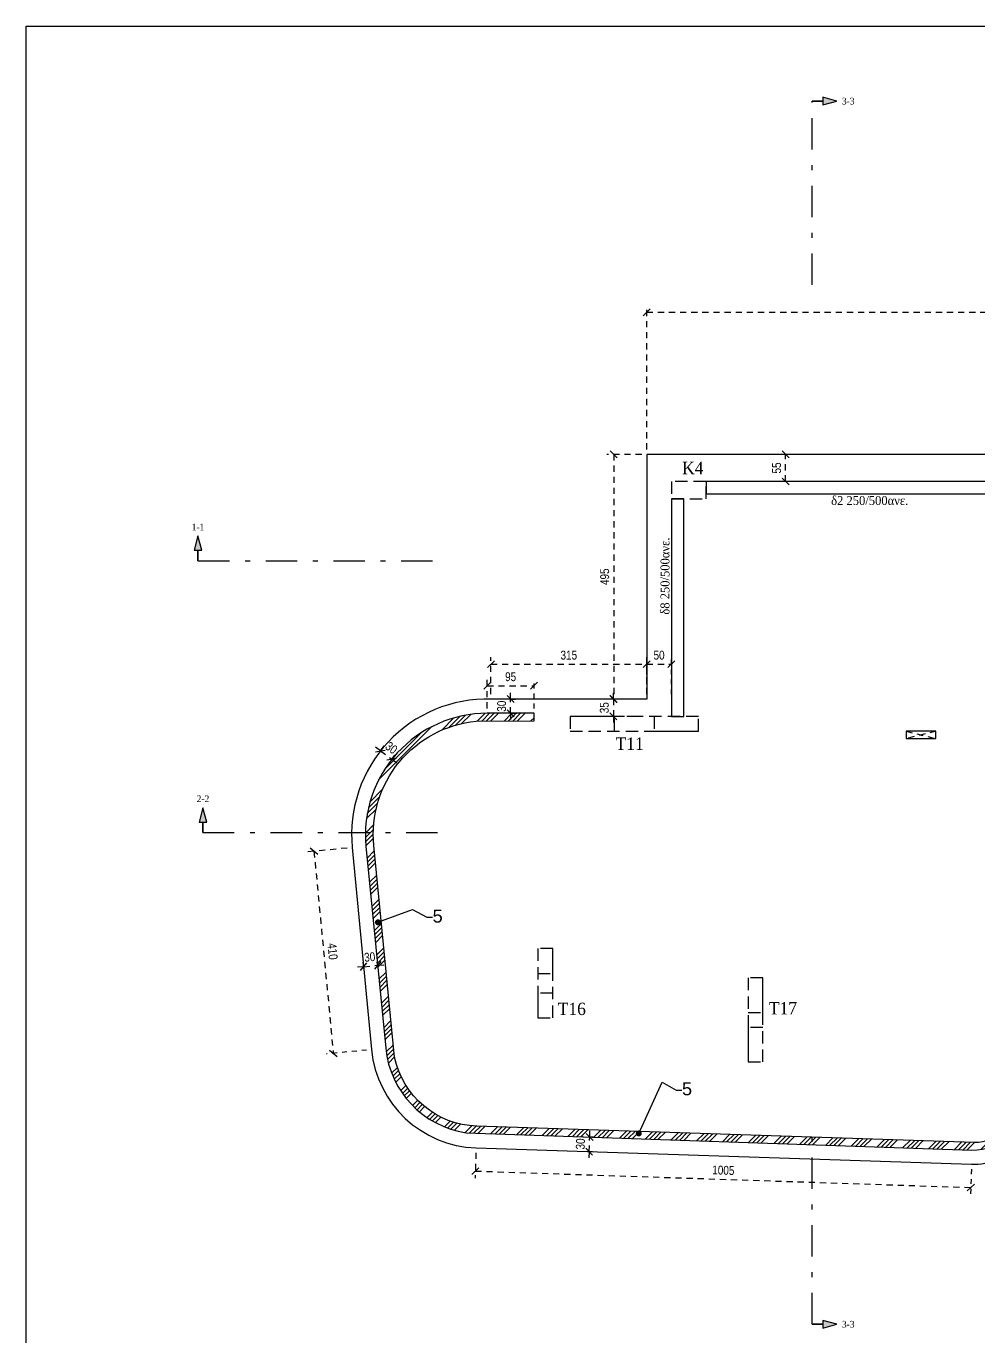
# Model space of a CAD drawing. Header units: millimetres. Extents: x -2171 to 1563, y -1758 to -1505.
# Drawn here: x -166.94 to -147.67, y -1616.77 to -1590.25 of the extents above; entities that cross this region are included whole.
import ezdxf
from ezdxf.enums import TextEntityAlignment as Align

# ---------------------------------------------------------------- set-up
doc = ezdxf.new("R2010")
doc.units = ezdxf.units.MM
doc.header["$PDMODE"] = 32
for name, pattern in [('DASHDOT', [25.399999999999995, 12.7, -6.349999999999999, 0, -6.349999999999999]), ('DASHED2', [0.375, 0.25, -0.125]), ('HIDDEN', [0.375, 0.25, -0.125]), ('HIDDEN2', [0.1875, 0.125, -0.0625])]:
    doc.linetypes.add(name, pattern=pattern)
doc.layers.get('Defpoints').update_dxf_attribs({"color": 6})
for name, color, linetype in [('-S-AKSONES', 50, 'DASHDOT'), ('-S_TEXT', 3, 'Continuous'), ('AM_5', 7, 'Continuous'), ('DIASTASEIS', 7, 'Continuous'), ('Geo_Beam', 7, 'Continuous'), ('Geo_Col', 7, 'Continuous'), ('Geo_Lines', 7, 'Continuous'), ('Geo_Lines_3', 7, 'Continuous'), ('Sect_Line_Symbol', 7, 'Continuous'), ('STITHAIO', 94, 'Continuous'), ('Text_Beam', 7, 'Continuous'), ('Text_Col_-1', 7, 'Continuous')]:
    doc.layers.add(name, color=color, linetype=linetype)
doc.styles.add('1-100', font='arial.ttf', dxfattribs={"width": 0.8})
doc.styles.add('ag', font='arial.ttf', dxfattribs={"height": 0.25})
doc.styles.add('S1TmsNwRmn1088_b_934_161', font='times.ttf', dxfattribs={"width": 0.93362935265248, "height": 0.10875})
doc.styles.add('S1TmsNwRmn11_b_934_161', font='times.ttf', dxfattribs={"width": 0.93362935265248, "height": 0.0010875})
doc.styles.add('S1TmsNwRmn1359_b_934_161', font='times.ttf', dxfattribs={"width": 0.93362935265248, "height": 0.1359375})
doc.dimstyles.new('CHRISTOFOROS', dxfattribs={"dimscale": 0.2, "dimtxt": 0.25, "dimasz": 0.6, "dimexe": 0, "dimexo": 0, "dimgap": 0, "dimtad": 0, "dimdec": 0, "dimlfac": 100, "dimzin": 0, "dimdsep": 46, "dimtxsty": 'ag', "dimblk": 'ARCHTICK', "dimcen": 0, "dimclrd": 256, "dimclre": 256, "dimclrt": 1, "dimaunit": 1, "dimadec": 0, "dimazin": 0, "dimtfac": 1, "dimtdec": 0, "dimtofl": 0, "dimtmove": 0, "dimatfit": 3, "dimfxl": 1, "dimtolj": 1, "dimtzin": 0, "dimlwd": -1, "dimlwe": -1, "dimarcsym": 0})
doc.dimstyles.new('Copy of 1-100', dxfattribs={"dimtxt": 0.18, "dimasz": 0.14, "dimexe": 0.14, "dimexo": 0.1, "dimgap": 0.09, "dimtad": 1, "dimdec": 0, "dimlfac": 100, "dimrnd": 5, "dimzin": 5, "dimdsep": 46, "dimtxsty": '1-100', "dimblk": 'OBLIQUE', "dimcen": 0.09, "dimclrd": 1, "dimclre": 1, "dimclrt": 2, "dimadec": 0, "dimazin": 0, "dimtfac": 1, "dimtdec": 0, "dimtix": 1, "dimtmove": 2, "dimatfit": 3, "dimfxl": 5, "dimfxlon": 1, "dimtolj": 1, "dimtzin": 5, "dimarcsym": 0})

# ---------------------------------------------------------------- blocks, each defined once
blk = doc.blocks.new('_Oblique')
at = {"color": 0, "linetype": 'ByBlock', "lineweight": -2}
blk.add_line((-0.5, -0.5), (0.5, 0.5), dxfattribs=at)
blk = doc.blocks.new('*D1250')
at = {"layer": 'Defpoints', "color": 0, "ltscale": 0.5, "transparency": 16777216}
for p in [(-160.3432783761969, -1606.870025338067), (-160.7260219717769, -1611.032899374342), (-159.9522795524974, -1610.958910409004)]:
    blk.add_point(p, dxfattribs=at)
at = {"layer": 'DIASTASEIS', "color": 1, "linetype": 'HIDDEN', "lineweight": -2, "ltscale": 0.5, "transparency": 16777216}
blk.add_line((-160.4428242829072, -1606.879544395647), (-161.2563850648709, -1606.957340984017), dxfattribs=at)
at = {"layer": 'DIASTASEIS', "color": 1, "linetype": 'DASHED2', "lineweight": -2, "ltscale": 0.5, "transparency": 16777216}
blk.add_line((-161.1170207954764, -1606.944014303405), (-160.7260219717769, -1611.032899374342), dxfattribs=at)
at = {"layer": 'DIASTASEIS', "color": 1, "linetype": 'HIDDEN2', "lineweight": -2, "ltscale": 0.5, "transparency": 16777216}
blk.add_line((-160.0518254592078, -1610.968429466584), (-160.8653862411714, -1611.046226054954), dxfattribs=at)
at = {"layer": 'DIASTASEIS', "color": 1, "lineweight": -2, "ltscale": 0.5, "transparency": 16777216, "xscale": 0.14, "yscale": 0.14, "zscale": 0.14}
for p, rotation in [((-161.1170207954764, -1606.944014303405), 95.46228871052988), ((-160.7260219717769, -1611.032899374342), 275.4622887105299)]:
    blk.add_blockref('_Oblique', p, dxfattribs=dict(at, rotation=rotation))
at = {"layer": 'DIASTASEIS', "color": 2, "ltscale": 0.5, "transparency": 16777216, "insert": (-160.7404442557792, -1608.971141374448), "char_height": 0.18, "attachment_point": 5, "rotation": 275.46228871052983, "style": '1-100'}
blk.add_mtext('\\A1;410', dxfattribs=at)
blk = doc.blocks.new('*D1251')
at = {"layer": 'Defpoints', "color": 0, "ltscale": 0.5, "transparency": 16777216}
for p in [(-157.8371609241508, -1612.946409586221), (-147.8130301421279, -1613.277988487809), (-147.8285848614884, -1613.748231137147)]:
    blk.add_point(p, dxfattribs=at)
at = {"layer": 'DIASTASEIS', "color": 1, "linetype": 'HIDDEN', "lineweight": -2, "ltscale": 0.5, "transparency": 16777216}
blk.add_line((-157.8404669230203, -1613.046354923138), (-157.8573440419287, -1613.556575707243), dxfattribs=at)
at = {"layer": 'DIASTASEIS', "color": 1, "linetype": 'DASHED2', "lineweight": -2, "ltscale": 0.5, "transparency": 16777216}
blk.add_line((-157.8527156435113, -1613.416652235559), (-147.8285848614884, -1613.748231137147), dxfattribs=at)
at = {"layer": 'DIASTASEIS', "color": 1, "linetype": 'HIDDEN2', "lineweight": -2, "ltscale": 0.5, "transparency": 16777216}
blk.add_line((-147.8163361409975, -1613.377933824726), (-147.8332132599058, -1613.888154608831), dxfattribs=at)
at = {"layer": 'DIASTASEIS', "color": 1, "lineweight": -2, "ltscale": 0.5, "transparency": 16777216, "xscale": 0.14, "yscale": 0.14, "zscale": 0.14}
for p, rotation in [((-157.8527156435113, -1613.416652235559), 178.1054569591943), ((-147.8285848614884, -1613.748231137147), 358.1054569591943)]:
    blk.add_blockref('_Oblique', p, dxfattribs=dict(at, rotation=rotation))
at = {"layer": 'DIASTASEIS', "color": 2, "ltscale": 0.5, "transparency": 16777216, "insert": (-152.8346365368208, -1613.400637982426), "char_height": 0.18, "attachment_point": 5, "rotation": 358.1054569591943, "style": '1-100'}
blk.add_mtext('\\A1;1005', dxfattribs=at)
blk = doc.blocks.new('*D1270')
at = {"layer": 'Defpoints', "color": 0, "ltscale": 0.5, "transparency": 16777216}
for p in [(-154.3851322280345, -1603.158854843117), (-157.5367735086081, -1603.865244517346), (-154.3851322280345, -1603.865244517346)]:
    blk.add_point(p, dxfattribs=at)
at = {"layer": 'DIASTASEIS', "color": 1, "linetype": 'HIDDEN', "lineweight": -2, "ltscale": 0.5, "transparency": 16777216}
blk.add_line((-157.5367735086081, -1603.765244517346), (-157.5367735086081, -1603.018854843117), dxfattribs=at)
at = {"layer": 'DIASTASEIS', "color": 1, "linetype": 'HIDDEN2', "lineweight": -2, "ltscale": 0.5, "transparency": 16777216}
blk.add_line((-154.3851322280345, -1603.765244517346), (-154.3851322280345, -1603.018854843117), dxfattribs=at)
at = {"layer": 'DIASTASEIS', "color": 1, "linetype": 'DASHED2', "lineweight": -2, "ltscale": 0.5, "transparency": 16777216}
blk.add_line((-157.5367735086081, -1603.158854843117), (-154.3851322280345, -1603.158854843117), dxfattribs=at)
at = {"layer": 'DIASTASEIS', "color": 1, "lineweight": -2, "ltscale": 0.5, "transparency": 16777216, "xscale": 0.14, "yscale": 0.14, "zscale": 0.14, "rotation": 180}
blk.add_blockref('_Oblique', (-157.5367735086081, -1603.158854843117), dxfattribs=at)
at = {"layer": 'DIASTASEIS', "color": 1, "lineweight": -2, "ltscale": 0.5, "transparency": 16777216, "xscale": 0.14, "yscale": 0.14, "zscale": 0.14}
blk.add_blockref('_Oblique', (-154.3851322280345, -1603.158854843117), dxfattribs=at)
at = {"layer": 'DIASTASEIS', "color": 2, "ltscale": 0.5, "transparency": 16777216, "insert": (-155.9609528683213, -1602.976890313786), "char_height": 0.18, "attachment_point": 5, "style": '1-100'}
blk.add_mtext('\\A1;315', dxfattribs=at)
blk = doc.blocks.new('*D1271')
at = {"layer": 'Defpoints', "color": 0, "ltscale": 0.5, "transparency": 16777216}
for p in [(-153.8851815488488, -1603.159566324786), (-154.3851322280345, -1603.865244517346), (-153.8851815488488, -1603.865251706823)]:
    blk.add_point(p, dxfattribs=at)
at = {"layer": 'DIASTASEIS', "color": 1, "linetype": 'HIDDEN', "lineweight": -2, "ltscale": 0.5, "transparency": 16777216}
blk.add_line((-154.3851322280345, -1603.765244517346), (-154.3851322280345, -1603.019566324786), dxfattribs=at)
at = {"layer": 'DIASTASEIS', "color": 1, "linetype": 'HIDDEN2', "lineweight": -2, "ltscale": 0.5, "transparency": 16777216}
blk.add_line((-153.8851815488488, -1603.765251706823), (-153.8851815488488, -1603.019566324786), dxfattribs=at)
at = {"layer": 'DIASTASEIS', "color": 1, "linetype": 'DASHED2', "lineweight": -2, "ltscale": 0.5, "transparency": 16777216}
blk.add_line((-154.3851322280345, -1603.159566324786), (-153.8851815488488, -1603.159566324786), dxfattribs=at)
at = {"layer": 'DIASTASEIS', "color": 1, "lineweight": -2, "ltscale": 0.5, "transparency": 16777216, "xscale": 0.14, "yscale": 0.14, "zscale": 0.14, "rotation": 180}
blk.add_blockref('_Oblique', (-154.3851322280345, -1603.159566324786), dxfattribs=at)
at = {"layer": 'DIASTASEIS', "color": 1, "lineweight": -2, "ltscale": 0.5, "transparency": 16777216, "xscale": 0.14, "yscale": 0.14, "zscale": 0.14}
blk.add_blockref('_Oblique', (-153.8851815488488, -1603.159566324786), dxfattribs=at)
at = {"layer": 'DIASTASEIS', "color": 2, "ltscale": 0.5, "transparency": 16777216, "insert": (-154.1351568884416, -1602.977663186996), "char_height": 0.18, "attachment_point": 5, "style": '1-100'}
blk.add_mtext('\\A1;50', dxfattribs=at)
blk = doc.blocks.new('*D1272')
at = {"layer": 'Defpoints', "color": 0, "ltscale": 0.5, "transparency": 16777216}
for p in [(-137.535167898988, -1596.03834618206), (-154.3851322280345, -1598.91524468321), (-137.535167898988, -1598.91524468321)]:
    blk.add_point(p, dxfattribs=at)
at = {"layer": 'DIASTASEIS', "color": 1, "linetype": 'HIDDEN', "lineweight": -2, "ltscale": 0.5, "transparency": 16777216}
blk.add_line((-154.3851322280345, -1598.81524468321), (-154.3851322280345, -1595.89834618206), dxfattribs=at)
at = {"layer": 'DIASTASEIS', "color": 1, "linetype": 'HIDDEN2', "lineweight": -2, "ltscale": 0.5, "transparency": 16777216}
blk.add_line((-137.535167898988, -1598.81524468321), (-137.535167898988, -1595.89834618206), dxfattribs=at)
at = {"layer": 'DIASTASEIS', "color": 1, "linetype": 'DASHED2', "lineweight": -2, "ltscale": 0.5, "transparency": 16777216}
blk.add_line((-154.3851322280345, -1596.03834618206), (-137.535167898988, -1596.03834618206), dxfattribs=at)
at = {"layer": 'DIASTASEIS', "color": 1, "lineweight": -2, "ltscale": 0.5, "transparency": 16777216, "xscale": 0.14, "yscale": 0.14, "zscale": 0.14, "rotation": 180}
blk.add_blockref('_Oblique', (-154.3851322280345, -1596.03834618206), dxfattribs=at)
at = {"layer": 'DIASTASEIS', "color": 1, "lineweight": -2, "ltscale": 0.5, "transparency": 16777216, "xscale": 0.14, "yscale": 0.14, "zscale": 0.14}
blk.add_blockref('_Oblique', (-137.535167898988, -1596.03834618206), dxfattribs=at)
at = {"layer": 'DIASTASEIS', "color": 2, "ltscale": 0.5, "transparency": 16777216, "insert": (-145.9601500635112, -1595.85644304427), "char_height": 0.18, "attachment_point": 5, "style": '1-100'}
blk.add_mtext('\\A1;1685', dxfattribs=at)
blk = doc.blocks.new('*D1255')
at = {"layer": 'Defpoints', "color": 0, "ltscale": 0.5, "transparency": 16777216}
for p in [(-154.3851322280346, -1598.915244683211), (-155.0532492349742, -1603.865244517347), (-154.3851322280346, -1603.865244517347)]:
    blk.add_point(p, dxfattribs=at)
at = {"layer": 'DIASTASEIS', "color": 1, "linetype": 'HIDDEN', "lineweight": -2, "ltscale": 0.5, "transparency": 16777216}
blk.add_line((-154.4851322280346, -1598.915244683211), (-155.1932492349742, -1598.915244683211), dxfattribs=at)
at = {"layer": 'DIASTASEIS', "color": 1, "linetype": 'DASHED2', "lineweight": -2, "ltscale": 0.5, "transparency": 16777216}
blk.add_line((-155.0532492349742, -1598.915244683211), (-155.0532492349742, -1603.865244517347), dxfattribs=at)
at = {"layer": 'DIASTASEIS', "color": 1, "linetype": 'HIDDEN2', "lineweight": -2, "ltscale": 0.5, "transparency": 16777216}
blk.add_line((-154.4851322280346, -1603.865244517347), (-155.1932492349742, -1603.865244517347), dxfattribs=at)
at = {"layer": 'DIASTASEIS', "color": 1, "lineweight": -2, "ltscale": 0.5, "transparency": 16777216, "xscale": 0.14, "yscale": 0.14, "zscale": 0.14}
for p, rotation in [((-155.0532492349742, -1598.915244683211), 90), ((-155.0532492349742, -1603.865244517347), 270)]:
    blk.add_blockref('_Oblique', p, dxfattribs=dict(at, rotation=rotation))
at = {"layer": 'DIASTASEIS', "color": 2, "ltscale": 0.5, "transparency": 16777216, "insert": (-155.2351523727645, -1601.390244600279), "char_height": 0.18, "attachment_point": 5, "rotation": 90, "style": '1-100'}
blk.add_mtext('\\A1;495', dxfattribs=at)
blk = doc.blocks.new('*D1275')
at = {"layer": 'Defpoints', "color": 0, "ltscale": 0.5, "transparency": 16777216}
for p in [(-154.3851322280346, -1603.865244517347), (-155.0601422369366, -1604.215244683211), (-154.3851322280346, -1604.215244683211)]:
    blk.add_point(p, dxfattribs=at)
at = {"layer": 'DIASTASEIS', "color": 1, "linetype": 'HIDDEN', "lineweight": -2, "ltscale": 0.5, "transparency": 16777216}
blk.add_line((-154.4851322280346, -1603.865244517347), (-155.2001422369366, -1603.865244517347), dxfattribs=at)
at = {"layer": 'DIASTASEIS', "color": 1, "linetype": 'DASHED2', "lineweight": -2, "ltscale": 0.5, "transparency": 16777216}
for p, q in [((-155.0601422369366, -1603.865244517347), (-155.0601422369366, -1603.725244517347)), ((-155.0601422369366, -1603.865244517347), (-155.0601422369366, -1604.215244683211)), ((-155.0601422369366, -1604.215244683211), (-155.0601422369366, -1604.355244683211))]:
    blk.add_line(p, q, dxfattribs=at)
at = {"layer": 'DIASTASEIS', "color": 1, "linetype": 'HIDDEN2', "lineweight": -2, "ltscale": 0.5, "transparency": 16777216}
blk.add_line((-154.4851322280346, -1604.215244683211), (-155.2001422369366, -1604.215244683211), dxfattribs=at)
at = {"layer": 'DIASTASEIS', "color": 1, "lineweight": -2, "ltscale": 0.5, "transparency": 16777216, "xscale": 0.14, "yscale": 0.14, "zscale": 0.14}
for p, rotation in [((-155.0601422369366, -1603.865244517347), 270), ((-155.0601422369366, -1604.215244683211), 90)]:
    blk.add_blockref('_Oblique', p, dxfattribs=dict(at, rotation=rotation))
at = {"layer": 'DIASTASEIS', "color": 2, "ltscale": 0.5, "transparency": 16777216, "insert": (-155.2421067662686, -1604.040244600279), "char_height": 0.18, "attachment_point": 5, "rotation": 90, "style": '1-100'}
blk.add_mtext('\\A1;35', dxfattribs=at)
blk = doc.blocks.new('*D1276')
at = {"layer": 'Defpoints', "color": 0, "ltscale": 0.5, "transparency": 16777216}
for p in [(-151.5745809273215, -1598.915244683211), (-151.3631955347956, -1598.915244683211), (-151.3631955347956, -1599.462513366288)]:
    blk.add_point(p, dxfattribs=at)
at = {"layer": 'DIASTASEIS', "color": 1, "linetype": 'HIDDEN2', "lineweight": -2, "ltscale": 0.5, "transparency": 16777216}
blk.add_line((-151.4631955347955, -1598.915244683211), (-151.7145809273215, -1598.915244683211), dxfattribs=at)
at = {"layer": 'DIASTASEIS', "color": 1, "linetype": 'DASHED2', "lineweight": -2, "ltscale": 0.5, "transparency": 16777216}
blk.add_line((-151.5745809273215, -1599.462513366288), (-151.5745809273215, -1598.915244683211), dxfattribs=at)
at = {"layer": 'DIASTASEIS', "color": 1, "linetype": 'HIDDEN', "lineweight": -2, "ltscale": 0.5, "transparency": 16777216}
blk.add_line((-151.4631955347955, -1599.462513366288), (-151.7145809273215, -1599.462513366288), dxfattribs=at)
at = {"layer": 'DIASTASEIS', "color": 1, "lineweight": -2, "ltscale": 0.5, "transparency": 16777216, "xscale": 0.14, "yscale": 0.14, "zscale": 0.14}
for p, rotation in [((-151.5745809273215, -1598.915244683211), 90), ((-151.5745809273215, -1599.462513366288), 270)]:
    blk.add_blockref('_Oblique', p, dxfattribs=dict(at, rotation=rotation))
at = {"layer": 'DIASTASEIS', "color": 2, "ltscale": 0.5, "transparency": 16777216, "insert": (-151.7561157158621, -1599.188879024749), "char_height": 0.18, "attachment_point": 5, "rotation": 90, "style": '1-100'}
blk.add_mtext('\\A1;55', dxfattribs=at)
blk = doc.blocks.new('_ArchTick')
at = {"color": 0, "linetype": 'ByBlock', "const_width": 0.150000081}
blk.add_lwpolyline([(-0.5000002699998732, -0.5000002699998732), (0.5000002699998732, 0.5000002699998732)], dxfattribs=at)
blk = doc.blocks.new('*D1393')
at = {"layer": 'AM_5', "color": 1, "linetype": 'HIDDEN', "lineweight": -2, "ltscale": 0.5, "transparency": 16777216}
blk.add_line((-157.6111223758233, -1604.053244517346), (-157.6111223758233, -1603.45556381643), dxfattribs=at)
at = {"layer": 'AM_5', "color": 1, "linetype": 'DASHED2', "lineweight": -2, "ltscale": 0.5, "transparency": 16777216}
blk.add_line((-157.6111223758233, -1603.595563816431), (-156.665132594914, -1603.595563816431), dxfattribs=at)
at = {"layer": 'AM_5', "color": 1, "linetype": 'HIDDEN2', "lineweight": -2, "ltscale": 0.5, "transparency": 16777216}
blk.add_line((-156.665132594914, -1604.053244517346), (-156.665132594914, -1603.45556381643), dxfattribs=at)
at = {"layer": 'Defpoints', "color": 0, "ltscale": 0.5, "transparency": 16777216}
for p in [(-156.665132594914, -1603.595563816431), (-157.6111223758233, -1604.153244517346), (-156.665132594914, -1604.153244517346)]:
    blk.add_point(p, dxfattribs=at)
at = {"layer": 'AM_5', "color": 1, "lineweight": -2, "ltscale": 0.5, "transparency": 16777216, "xscale": 0.14, "yscale": 0.14, "zscale": 0.14, "rotation": 180}
blk.add_blockref('_Oblique', (-157.6111223758233, -1603.595563816431), dxfattribs=at)
at = {"layer": 'AM_5', "color": 1, "lineweight": -2, "ltscale": 0.5, "transparency": 16777216, "xscale": 0.14, "yscale": 0.14, "zscale": 0.14}
blk.add_blockref('_Oblique', (-156.665132594914, -1603.595563816431), dxfattribs=at)
at = {"layer": 'AM_5', "color": 2, "ltscale": 0.5, "transparency": 16777216, "insert": (-157.1381274853687, -1603.41366067864), "char_height": 0.18, "attachment_point": 5, "style": '1-100'}
blk.add_mtext('\\A1;95', dxfattribs=at)
blk = doc.blocks.new('*D1408')
at = {"layer": 'AM_5', "color": 1, "linetype": 'DASHED2', "lineweight": -2, "ltscale": 0.5, "transparency": 16777216}
for p, q in [((-157.1380861343933, -1603.865244517347), (-157.1380861343933, -1603.725244517347)), ((-157.1380861343933, -1604.153244517347), (-157.1380861343933, -1603.865244517347)), ((-157.1380861343933, -1604.153244517347), (-157.1380861343933, -1604.293244517347))]:
    blk.add_line(p, q, dxfattribs=at)
at = {"layer": 'AM_5', "color": 1, "linetype": 'HIDDEN2', "lineweight": -2, "ltscale": 0.5, "transparency": 16777216}
blk.add_line((-157.1380861343933, -1603.865244517347), (-156.9980861343933, -1603.865244517347), dxfattribs=at)
at = {"layer": 'AM_5', "color": 1, "linetype": 'HIDDEN', "lineweight": -2, "ltscale": 0.5, "transparency": 16777216}
blk.add_line((-157.1380861343933, -1604.153244517347), (-156.9980861343933, -1604.153244517347), dxfattribs=at)
at = {"layer": 'Defpoints', "color": 0, "ltscale": 0.5, "transparency": 16777216}
for p in [(-157.2269572661608, -1603.865244517347), (-157.1380861343933, -1603.865244517347), (-157.2269572661608, -1604.153244517347)]:
    blk.add_point(p, dxfattribs=at)
at = {"layer": 'AM_5', "color": 1, "lineweight": -2, "ltscale": 0.5, "transparency": 16777216, "xscale": 0.14, "yscale": 0.14, "zscale": 0.14}
for p, rotation in [((-157.1380861343933, -1603.865244517347), 270), ((-157.1380861343933, -1604.153244517347), 90)]:
    blk.add_blockref('_Oblique', p, dxfattribs=dict(at, rotation=rotation))
at = {"layer": 'AM_5', "color": 2, "ltscale": 0.5, "transparency": 16777216, "insert": (-157.3200506637253, -1604.009244517347), "char_height": 0.18, "attachment_point": 5, "rotation": 90, "style": '1-100'}
blk.add_mtext('\\A1;30', dxfattribs=at)
blk = doc.blocks.new('*D1409')
at = {"layer": 'AM_5', "color": 1, "linetype": 'DASHED2', "lineweight": -2, "ltscale": 0.5, "transparency": 16777216}
for p, q in [((-159.7725824442278, -1604.915481665726), (-159.8855790171425, -1604.832827116489)), ((-159.7725824442278, -1604.915481665726), (-159.5432314937631, -1605.083246925668)), ((-159.5432314937631, -1605.083246925668), (-159.4302349208483, -1605.165901474905))]:
    blk.add_line(p, q, dxfattribs=at)
at = {"layer": 'AM_5', "color": 1, "linetype": 'HIDDEN', "lineweight": -2, "ltscale": 0.5, "transparency": 16777216}
blk.add_line((-159.7725824442278, -1604.915481665726), (-159.689927894991, -1604.802485092811), dxfattribs=at)
at = {"layer": 'AM_5', "color": 1, "linetype": 'HIDDEN2', "lineweight": -2, "ltscale": 0.5, "transparency": 16777216}
blk.add_line((-159.5432314937631, -1605.083246925668), (-159.4605769445262, -1604.970250352753), dxfattribs=at)
at = {"layer": 'Defpoints', "color": 0, "ltscale": 0.5, "transparency": 16777216}
for p in [(-159.8313747143738, -1604.995856250086), (-159.6020237639091, -1605.163621510029), (-159.5432314937631, -1605.083246925668)]:
    blk.add_point(p, dxfattribs=at)
at = {"layer": 'AM_5', "color": 1, "lineweight": -2, "ltscale": 0.5, "transparency": 16777216, "xscale": 0.14, "yscale": 0.14, "zscale": 0.14}
for p, rotation in [((-159.7725824442278, -1604.915481665726), 323.8153370706714), ((-159.5432314937631, -1605.083246925668), 143.8153370706714)]:
    blk.add_blockref('_Oblique', p, dxfattribs=dict(at, rotation=rotation))
at = {"layer": 'AM_5', "color": 2, "ltscale": 0.5, "transparency": 16777216, "insert": (-159.5504769965025, -1604.852497379936), "char_height": 0.18, "attachment_point": 5, "rotation": 323.81533707067143, "style": '1-100'}
blk.add_mtext('\\A1;30', dxfattribs=at)
blk = doc.blocks.new('*D1410')
at = {"layer": 'AM_5', "color": 1, "linetype": 'HIDDEN', "lineweight": -2, "ltscale": 0.5, "transparency": 16777216}
blk.add_line((-160.1096521849749, -1609.316016069035), (-160.1268693294493, -1609.140955703113), dxfattribs=at)
at = {"layer": 'AM_5', "color": 1, "linetype": 'HIDDEN2', "lineweight": -2, "ltscale": 0.5, "transparency": 16777216}
blk.add_line((-159.8272013875431, -1609.288237101702), (-159.8444185320175, -1609.11317673578), dxfattribs=at)
at = {"layer": 'AM_5', "color": 1, "linetype": 'DASHED2', "lineweight": -2, "ltscale": 0.5, "transparency": 16777216}
for p, q in [((-160.1131664755873, -1609.280283488555), (-160.2524942610288, -1609.293986342417)), ((-160.1131664755873, -1609.280283488555), (-159.8307156781556, -1609.252504521221)), ((-159.8307156781556, -1609.252504521221), (-159.691387892714, -1609.23880166736))]:
    blk.add_line(p, q, dxfattribs=at)
at = {"layer": 'Defpoints', "color": 0, "ltscale": 0.5, "transparency": 16777216}
for p in [(-160.0998644322164, -1609.415535915779), (-159.8307156781556, -1609.252504521221), (-159.8174136347846, -1609.387756948446)]:
    blk.add_point(p, dxfattribs=at)
at = {"layer": 'AM_5', "color": 1, "lineweight": -2, "ltscale": 0.5, "transparency": 16777216, "xscale": 0.14, "yscale": 0.14, "zscale": 0.14}
for p, rotation in [((-160.1131664755873, -1609.280283488555), 5.616962129674991), ((-159.8307156781556, -1609.252504521221), 185.616962129675)]:
    blk.add_blockref('_Oblique', p, dxfattribs=dict(at, rotation=rotation))
at = {"layer": 'AM_5', "color": 2, "ltscale": 0.5, "transparency": 16777216, "insert": (-159.9897513151106, -1609.085303184169), "char_height": 0.18, "attachment_point": 5, "rotation": 5.616962129674971, "style": '1-100'}
blk.add_mtext('\\A1;30', dxfattribs=at)
blk = doc.blocks.new('*D1411')
at = {"layer": 'AM_5', "color": 1, "linetype": 'DASHED2', "lineweight": -2, "ltscale": 0.5, "transparency": 16777216}
for p, q in [((-155.539249274507, -1612.725377949811), (-155.5344603412146, -1612.585459880507)), ((-155.5493979266905, -1613.021890708051), (-155.539249274507, -1612.725377949811)), ((-155.5493979266905, -1613.021890708051), (-155.5541868599829, -1613.161808777355))]:
    blk.add_line(p, q, dxfattribs=at)
at = {"layer": 'AM_5', "color": 1, "linetype": 'HIDDEN2', "lineweight": -2, "ltscale": 0.5, "transparency": 16777216}
blk.add_line((-155.4705865913197, -1612.727728046629), (-155.6791673438115, -1612.720589016519), dxfattribs=at)
at = {"layer": 'AM_5', "color": 1, "linetype": 'HIDDEN', "lineweight": -2, "ltscale": 0.5, "transparency": 16777216}
blk.add_line((-155.4807352435032, -1613.024240804869), (-155.689315995995, -1613.017101774758), dxfattribs=at)
at = {"layer": 'Defpoints', "color": 0, "ltscale": 0.5, "transparency": 16777216}
for p in [(-155.539249274507, -1612.725377949811), (-155.370645113245, -1612.731148713267), (-155.3807937654285, -1613.027661471506)]:
    blk.add_point(p, dxfattribs=at)
at = {"layer": 'AM_5', "color": 1, "lineweight": -2, "ltscale": 0.5, "transparency": 16777216, "xscale": 0.14, "yscale": 0.14, "zscale": 0.14}
for p, rotation in [((-155.539249274507, -1612.725377949811), 268.0397199727435), ((-155.5493979266905, -1613.021890708051), 88.03971997274343)]:
    blk.add_blockref('_Oblique', p, dxfattribs=dict(at, rotation=rotation))
at = {"layer": 'AM_5', "color": 2, "ltscale": 0.5, "transparency": 16777216, "insert": (-155.7261816407841, -1612.867409928984), "char_height": 0.18, "attachment_point": 5, "rotation": 88.03971997274347, "style": '1-100'}
blk.add_mtext('\\A1;30', dxfattribs=at)

msp = doc.modelspace()

# ---------------------------------------------------------------- hatches: boundary and pattern name
at = {"layer": 'Geo_Lines_3', "linetype": 'Continuous', "ltscale": 0.5, "transparency": 33554572}
h = msp.add_hatch(dxfattribs=at)
h.set_pattern_fill('ANSI34', color=9, scale=0.02)
h.set_pattern_definition([(45, (584.4832632899779, 0.088407581410138), (-0.2694076836320746, 0.2694076836320746), []), (45, (584.5730658899778, 0.088407581410138), (-0.2694076836320746, 0.2694076836320746), []), (45, (584.6628684899778, 0.088407581410138), (-0.2694076836320746, 0.2694076836320746), []), (45, (584.7526712899779, 0.088407581410138), (-0.2694076836320746, 0.2694076836320746), [])])
edge = h.paths.add_edge_path()
edge.add_line((-156.665132594914, -1604.153244517346), (-157.6111223758233, -1604.153244517346))
edge.add_arc((-157.6111223758233, -1606.619922816894), 2.466678299547993, 90, 185.1796202903804)
edge.add_line((-160.0677281745886, -1606.842610452237), (-159.6655880538916, -1610.931488069887))
edge.add_arc((-157.7582362367501, -1610.743900481878), 1.916554214606977, 185.6169621296675, 261.587268554534)
edge.add_line((-158.0386335744855, -1612.639832281949), (-147.8042504657697, -1612.990121406436))
edge.add_arc((-147.7684839280136, -1611.945131926944), 1.045601385553302, 268.0397199727496, 359.5608390049144)
edge.add_line((-146.7229132564537, -1611.953146179525), (-146.7231376156476, -1611.295414501904))
edge.add_line((-146.7231376156476, -1611.295414501904), (-146.8731376144805, -1611.295465668482))
edge.add_line((-146.8731376144805, -1611.295465668482), (-146.8729132564538, -1611.953146179525))
edge.add_arc((-147.760453829355, -1611.953448950929), 0.8875406245442325, -90.08669667537981, 0.019545611167416155, ccw=False)
edge.add_line((-147.7617968042251, -1612.840988559416), (-157.8226806491019, -1612.508649010524))
edge.add_arc((-157.7645865503894, -1610.749971834834), 1.759636420570355, 191.8128244698735, 268.108045728618, ccw=False)
edge.add_line((-159.4869566729997, -1611.110196061306), (-159.9072673048054, -1606.828331865867))
edge.add_arc((-157.6184393204457, -1606.603658991556), 2.299828568054376, 95.47148598344688, 185.6062314747574, ccw=False)
edge.add_line((-157.8377288215372, -1604.314308962148), (-156.6651326866779, -1604.303244517346))
edge.add_line((-156.6651326866779, -1604.303244517346), (-156.665132594914, -1604.153244517346))
at = {"layer": 'Sect_Line_Symbol'}
for points in [[(-151.0352126794125, -1591.765244669054), (-150.8249904272993, -1591.765244669054), (-150.8249904272993, -1591.842890382585), (-150.5352126794125, -1591.765244669054), (-150.8249904272993, -1591.687598955523), (-150.8249904272993, -1591.765244669054)], [(-163.4638203630529, -1601.065244669054), (-163.4638203630529, -1600.855022416941), (-163.3861746495222, -1600.855022416941), (-163.4638203630529, -1600.565244669054), (-163.5414660765839, -1600.855022416941), (-163.4638203630529, -1600.855022416941)], [(-163.363820363053, -1606.565244669054), (-163.363820363053, -1606.355022416941), (-163.2861746495223, -1606.355022416941), (-163.363820363053, -1606.065244669054), (-163.4414660765837, -1606.355022416941), (-163.363820363053, -1606.355022416941)], [(-151.0352126794125, -1616.515244669054), (-150.8249904272993, -1616.515244669054), (-150.8249904272993, -1616.592890382585), (-150.5352126794125, -1616.515244669054), (-150.8249904272993, -1616.437598955523), (-150.8249904272993, -1616.515244669054)]]:
    msp.add_hatch(color=2, dxfattribs=at).paths.add_polyline_path(points)

# ---------------------------------------------------------------- linework, layer by layer
at = {"layer": '-S_TEXT', "ltscale": 5}
msp.add_lwpolyline([(-166.9394073164605, -1590.24971776917), (-108.7919148882918, -1590.24971776917), (-108.7919148882918, -1630.294414193922), (-166.9394073164605, -1630.294414193922)], close=True, dxfattribs=at)
at = {"color": 2, "linetype": 'HIDDEN', "ltscale": 0.5}
for p, q in [((-149.1351132727679, -1604.515244733818), (-148.5351132203761, -1604.665037138251)), ((-148.5351132203832, -1604.515244733818), (-149.1351132727604, -1604.665037138253))]:
    msp.add_line(p, q, dxfattribs=at)
at = {"layer": 'Geo_Beam', "color": 94}
for points in [[(-153.1851232689623, -1599.712513366287), (-147.1352126652571, -1599.712513366287), (-147.1352126652571, -1599.462513366287), (-153.1851232689623, -1599.462513366287)], [(-153.6351865818781, -1604.21524468321), (-153.6351865818781, -1599.812513366287), (-153.8851232689624, -1599.812513366287), (-153.8851865818781, -1604.21524468321)]]:
    msp.add_lwpolyline(points, close=True, dxfattribs=at)
at = {"layer": 'Geo_Col', "color": 94, "linetype": 'HIDDEN'}
for points in [[(-153.1851232689623, -1599.462513366287), (-153.8851232689624, -1599.462513366287), (-153.8851232689624, -1599.812513366287), (-153.1851232689623, -1599.812513366287)], [(-155.9351769374734, -1604.51524468321), (-153.3351769374735, -1604.51524468321), (-153.3351769374735, -1604.21524468321), (-155.9351769374734, -1604.21524468321)], [(-155.9351769374734, -1604.51524468321), (-155.0351769374735, -1604.51524468321), (-155.0351769374735, -1604.21524468321), (-155.9351769374734, -1604.21524468321)], [(-153.3351769374735, -1604.21524468321), (-154.2351769374734, -1604.21524468321), (-154.2351769374734, -1604.51524468321), (-153.3351769374735, -1604.51524468321)], [(-156.2851382202884, -1610.315244714965), (-156.2851382202884, -1608.915244714965), (-156.5851382202884, -1608.915244714965), (-156.5851382202884, -1610.315244714965)], [(-156.5851382202884, -1608.915244714965), (-156.5851382202884, -1609.415244714965), (-156.2851382202884, -1609.415244714965), (-156.2851382202884, -1608.915244714965)], [(-152.0352994813895, -1611.208174558067), (-152.0352994813895, -1609.508174558067), (-152.3352994813895, -1609.508174558067), (-152.3352994813895, -1611.208174558067)], [(-152.3352994813895, -1609.508174558067), (-152.3352994813895, -1610.208174558067), (-152.0352994813895, -1610.208174558067), (-152.0352994813895, -1609.508174558067)], [(-156.2851382202884, -1610.315244714965), (-156.2851382202884, -1609.815244714965), (-156.5851382202884, -1609.815244714965), (-156.5851382202884, -1610.315244714965)], [(-152.0352994813895, -1611.208174558067), (-152.0352994813895, -1610.508174558066), (-152.3352994813895, -1610.508174558066), (-152.3352994813895, -1611.208174558067)]]:
    msp.add_lwpolyline(points, close=True, dxfattribs=at)
at = {"layer": 'Geo_Lines', "color": 94}
msp.add_lwpolyline([(-125.5264133634, -1597.129845778223), (-137.535167898988, -1597.129845778223), (-137.535167898988, -1598.91524468321), (-154.3851322280345, -1598.91524468321), (-154.3851322280345, -1603.865244517346), (-157.5367735086081, -1603.865244517346, 0.4503869682178281), (-160.3432783761968, -1606.870025338067), (-159.9522795524974, -1610.958910409004, 0.3770651971418834), (-157.8371609241508, -1612.946409586221), (-147.8130301421279, -1613.277988487809, 0.4263357609377485), (-146.4351225281802, -1611.93400062591), (-146.4351225281802, -1611.29541994753), (-146.0353049593268, -1611.295427507052), (-146.035320147251, -1612.099984705441, 0.4142352595333454), (-144.5698166673553, -1613.56543495419), (-140.1508541390731, -1613.564766379784, 0.4123399512434583), (-138.2351298489786, -1611.605757817553), (-138.2346224806788, -1607.507384684717, -0.124953007173567), (-138.0714931508971, -1606.986679977554, -0.5631942508566402), (-137.6702751083251, -1607.052619725538, -0.0881364174817501), (-137.5659455254701, -1607.678991844954), (-137.94460468381, -1611.430704409159, 0.4113613579257216), (-135.9786214392222, -1613.862184264673), (-126.6194951025547, -1614.28104720691, 0.3604094943190066)], format="xyb", dxfattribs=at)
msp.add_lwpolyline([(-149.1351132727609, -1604.665037138251), (-148.5351132203761, -1604.665037138251), (-148.5351132203832, -1604.515244733818), (-149.1351132727679, -1604.515244733818)], close=True, dxfattribs=at)
at = {"layer": 'Sect_Line_Symbol', "color": 2}
for points in [[(-151.0352126794125, -1591.765244669054), (-150.8249904272993, -1591.765244669054), (-150.8249904272993, -1591.842890382585), (-150.5352126794125, -1591.765244669054), (-150.8249904272993, -1591.687598955523), (-150.8249904272993, -1591.765244669054)], [(-163.4638203630529, -1601.065244669054), (-163.4638203630529, -1600.855022416941), (-163.3861746495222, -1600.855022416941), (-163.4638203630529, -1600.565244669054), (-163.5414660765839, -1600.855022416941), (-163.4638203630529, -1600.855022416941)], [(-163.363820363053, -1606.565244669054), (-163.363820363053, -1606.355022416941), (-163.2861746495223, -1606.355022416941), (-163.363820363053, -1606.065244669054), (-163.4414660765837, -1606.355022416941), (-163.363820363053, -1606.355022416941)], [(-151.0352126794125, -1616.515244669054), (-150.8249904272993, -1616.515244669054), (-150.8249904272993, -1616.592890382585), (-150.5352126794125, -1616.515244669054), (-150.8249904272993, -1616.437598955523), (-150.8249904272993, -1616.515244669054)]]:
    msp.add_lwpolyline(points, close=True, dxfattribs=at)
at = {"layer": 'Sect_Line_Symbol', "color": 2, "linetype": 'DASHDOT', "ltscale": 0.05}
for points in [[(-151.0352126794125, -1595.483870830842), (-151.0352126794125, -1591.765244669054)], [(-163.4638203630529, -1601.065244669054), (-158.4168943938025, -1601.065244669054)], [(-163.363820363053, -1606.565244669054), (-158.3488259997143, -1606.565244669054)], [(-151.0352126794125, -1616.515244669054), (-151.0352126794125, -1612.484867888929)]]:
    msp.add_lwpolyline(points, dxfattribs=at)
at = {"layer": 'STITHAIO', "ltscale": 0.5}
msp.add_lwpolyline([(-156.665132594914, -1604.153244517346), (-157.6111223758233, -1604.153244517346, 0.440946334759135), (-160.0677281745886, -1606.842610452237), (-159.6655880538916, -1610.931488069887, 0.3441826959463277), (-158.0386335744855, -1612.639832281949), (-147.8042504657697, -1612.990121406436, 0.4220109995084501), (-146.7229132564537, -1611.953146179525), (-146.7231376156476, -1611.295414501904), (-146.8731376144805, -1611.295465668482), (-146.8729132564538, -1611.953146179525, -0.414756772083006), (-147.7617968042251, -1612.840988559416), (-157.8226806491019, -1612.508649010524, -0.3457691237060003), (-159.4869566729997, -1611.110196061306), (-159.9072673048054, -1606.828331865867, -0.4149025425936014), (-157.8377288215372, -1604.314308962148), (-156.6651326866779, -1604.303244517346)], format="xyb", close=True, dxfattribs=at)

# ---------------------------------------------------------------- texts
at = {"layer": '-S-AKSONES', "color": 3, "linetype": 'Continuous', "char_height": 0.2625, "width": 0.4160931041748498, "attachment_point": 1, "style": 'ag'}
for insert in [(-158.7170932350182, -1608.126007262233), (-153.6715538230014, -1611.620468048843)]:
    msp.add_mtext('5', dxfattribs=dict(at, insert=insert))
at = {"layer": 'Sect_Line_Symbol', "color": 2, "style": 'S1TmsNwRmn1359_b_934_161', "width": 0.93362935265248}
for p in [(-150.4352126794126, -1591.765244669054), (-150.4352126794126, -1616.515244669054)]:
    msp.add_text('3-3', height=0.1359375, dxfattribs=at).set_placement(p, align=Align.MIDDLE_LEFT)
for s, p in [('1-1', (-163.4638203630529, -1600.315244669054)), ('2-2', (-163.363820363053, -1605.815244669054))]:
    msp.add_text(s, height=0.1359375, dxfattribs=at).set_placement(p, align=Align.TOP_CENTER)
at = {"layer": 'Text_Beam', "color": 3, "style": 'S1TmsNwRmn1088_b_934_161', "width": 0.93362935265248}
msp.add_text(' δ2 250/500ανε.', height=0.18, dxfattribs=at).set_placement((-150.7162114308171, -1599.937513366287))
msp.add_text(' δ8 250/500ανε.', height=0.18, rotation=89.99999999999999, dxfattribs=at).set_placement((-153.9255618270952, -1602.219961430497))
at = {"layer": 'Text_Col_-1', "color": 200, "style": 'S1TmsNwRmn11_b_934_161', "width": 0.93362935265248}
for s, p in [('K4', (-153.6685567667255, -1599.314559263911)), ('T11', (-155.0142682104879, -1604.892689753767)), ('T16', (-156.1845376208903, -1610.259078376409)), ('T17', (-151.9113655089963, -1610.246505930594))]:
    msp.add_text(s, height=0.25, dxfattribs=at).set_placement(p)

# ---------------------------------------------------------------- dimensions: what is measured, and where the dimension line sits
at = {"layer": 'AM_5', "color": 94, "ltscale": 0.5}
dim = msp.add_linear_dim(base=(-156.665132594914, -1603.595563816431), p1=(-157.6111223758233, -1604.153244517346), p2=(-156.665132594914, -1604.153244517346), dimstyle='Copy of 1-100', dxfattribs=at)
dim.commit()
dim.dimension.update_dxf_attribs({"geometry": '*D1393', "text_midpoint": (-157.1381274853687, -1603.41366067864)})
dim = msp.add_linear_dim(base=(-157.1380861343933, -1603.865244517347), p1=(-157.2269572661607, -1604.153244517346), p2=(-157.2269572661607, -1603.865244517346), angle=90, dimstyle='Copy of 1-100', dxfattribs=at)
dim.commit()
dim.dimension.update_dxf_attribs({"geometry": '*D1408', "text_midpoint": (-157.3200506637253, -1604.009244517347)})
for p1, p2, distance, picture, middle in [((-159.8313747143738, -1604.995856250085), (-159.6020237639091, -1605.163621510028), 0.09958215121177842, '*D1409', (-159.5504769965025, -1604.852497379936)), ((-160.0998644322163, -1609.415535915779), (-159.8174136347846, -1609.387756948446), 0.13590497940871013, '*D1410', (-159.9897513151106, -1609.085303184169)), ((-155.3807937654285, -1613.027661471506), (-155.370645113245, -1612.731148713267), 0.16870288944096615, '*D1411', (-155.7261816407841, -1612.867409928984))]:
    dim = msp.add_aligned_dim(p1=p1, p2=p2, distance=distance, dimstyle='Copy of 1-100', dxfattribs=at)
    dim.commit()
    dim.dimension.update_dxf_attribs({"geometry": picture, "text_midpoint": middle})
at = {"layer": 'DIASTASEIS', "ltscale": 0.5}
for base, p1, p2, picture, middle in [((-137.535167898988, -1596.03834618206), (-154.3851322280345, -1598.91524468321), (-137.535167898988, -1598.91524468321), '*D1272', (-145.9601500635112, -1595.85644304427)), ((-154.3851322280345, -1603.158854843117), (-157.5367735086081, -1603.865244517346), (-154.3851322280345, -1603.865244517346), '*D1270', (-155.9609528683213, -1602.976890313786)), ((-153.8851815488488, -1603.159566324786), (-154.3851322280345, -1603.865244517346), (-153.8851815488488, -1603.865251706823), '*D1271', (-154.1351568884416, -1602.977663186996))]:
    dim = msp.add_linear_dim(base=base, p1=p1, p2=p2, dimstyle='Copy of 1-100', dxfattribs=at)
    dim.commit()
    dim.dimension.update_dxf_attribs({"geometry": picture, "text_midpoint": middle})
for base, p1, p2, picture, middle in [((-155.0532492349742, -1603.865244517347), (-154.3851322280345, -1598.91524468321), (-154.3851322280345, -1603.865244517346), '*D1255', (-155.2351523727645, -1601.390244600279)), ((-151.5745809273215, -1598.915244683211), (-151.3631955347955, -1599.462513366287), (-151.3631955347955, -1598.91524468321), '*D1276', (-151.7561157158621, -1599.188879024749)), ((-155.0601422369366, -1604.215244683211), (-154.3851322280345, -1603.865244517346), (-154.3851322280345, -1604.21524468321), '*D1275', (-155.2421067662686, -1604.040244600279))]:
    dim = msp.add_linear_dim(base=base, p1=p1, p2=p2, angle=90, dimstyle='Copy of 1-100', dxfattribs=at)
    dim.commit()
    dim.dimension.update_dxf_attribs({"geometry": picture, "text_midpoint": middle})
for p1, p2, distance, picture, middle in [((-160.3432783761969, -1606.870025338067), (-159.9522795524974, -1610.958910409004), -0.7772719590878617, '*D1250', (-160.7404442557792, -1608.971141374448)), ((-157.8371609241508, -1612.946409586221), (-147.8130301421279, -1613.277988487809), -0.4704998390551863, '*D1251', (-152.8346365368208, -1613.400637982426))]:
    dim = msp.add_aligned_dim(p1=p1, p2=p2, distance=distance, dimstyle='Copy of 1-100', dxfattribs=at)
    dim.commit()
    dim.dimension.update_dxf_attribs({"geometry": picture, "text_midpoint": middle})

# ---------------------------------------------------------------- leaders
at = {"layer": '-S-AKSONES', "color": 1, "linetype": 'Continuous', "annotation_type": 0, "has_hookline": 1, "hookline_direction": 0, "text_width": 0.1740450204638472}
for points in [[(-159.823962166547, -1608.382288081976), (-159.1211851813332, -1608.123495075583), (-158.8370932350182, -1608.281699987675), (-158.7170932350182, -1608.281699987675)], [(-154.5456203566532, -1612.654370569158), (-154.0756457693164, -1611.617955862194), (-153.7915538230014, -1611.776160774286), (-153.6715538230014, -1611.776160774286)]]:
    msp.add_leader(points, dimstyle='CHRISTOFOROS', override={"dimgap": 0, "dimtad": 0, "dimclrd": 1, "dimldrblk": 'Dot', "dimfxl": 0.1, "dimfxlon": 1, "dimarcsym": 1}, dxfattribs=at)

doc.saveas('drawing.dxf')
